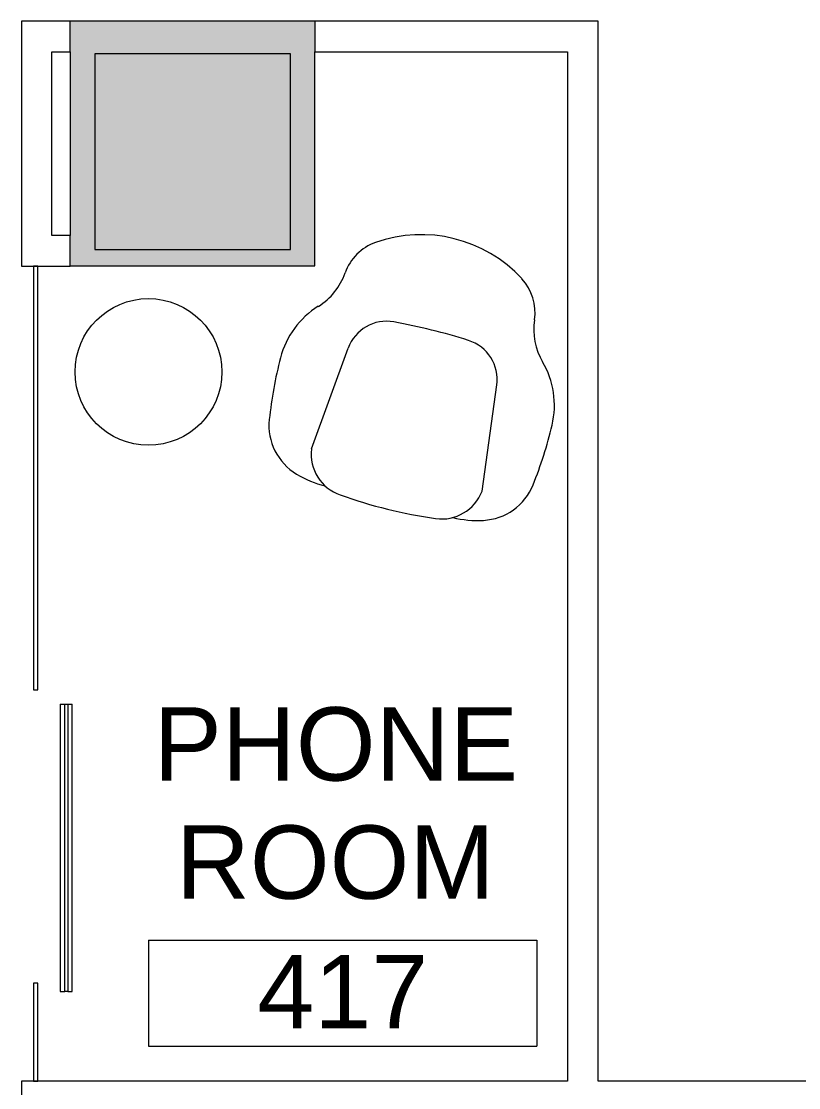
# Model space of a CAD drawing. Header units: inches. Extents: x 1 to 4333, y -575 to 1753.
# Drawn here: x 2923.7 to 3019, y 413.2 to 544.1 of the extents above; entities that cross this region are included whole.
import ezdxf

# ---------------------------------------------------------------- set-up
doc = ezdxf.new("R2010")
doc.units = ezdxf.units.IN
doc.header["$MEASUREMENT"] = 0
for name, color, linetype, lineweight in [('820 1st St NE_04_Clean_dwg', 8, 'Continuous', 9), ('A-AREA-IDEN', 2, 'Continuous', 20), ('A-DOOR', 31, 'Continuous', 13), ('A-DOOR-FRAM', 31, 'Continuous', 9), ('A-DOOR-GLAZ', 31, 'Continuous', 9), ('A-GLAZ-CURT', 52, 'Continuous', 9), ('I-FURN', 30, 'Continuous', 9), ('I-WALL', 2, 'Continuous', 13), ('IRF-WALL-FULL-HT', 250, 'Continuous', 9), ('IRF-WALL-FULL-HT-HATCH', 250, 'Continuous', 9), ('S-COLS', 52, 'Continuous', 13)]:
    doc.layers.add(name, color=color, linetype=linetype, lineweight=lineweight)
doc.styles.add('Arial', font='arial.ttf', dxfattribs={"height": 9})

# ---------------------------------------------------------------- blocks, each defined once
blk = doc.blocks.new('Concrete-Square-Column - 24 x 24-2599265-New Construction - Tel_Data_Elec Plan')
at = {"layer": 'S-COLS', "lineweight": 9}
blk.add_hatch(color=55, dxfattribs=at).paths.add_polyline_path([(12, -12), (12, 12), (-12, 12), (-12, -12)], flags=0)
at = {"layer": 'S-COLS', "color": 10, "lineweight": 20}
for p, q in [((12, 12), (-12, 12)), ((-12, 12), (-12, -12)), ((12, -12), (12, 12)), ((-12, -12), (12, -12))]:
    blk.add_line(p, q, dxfattribs=at)
blk = doc.blocks.new('System Panel - Glazed-2882361-New Construction - Tel_Data_Elec Plan')
at = {"layer": 'A-GLAZ-CURT', "color": 10, "lineweight": 20}
for p, q in [((6, 0.25), (-6, 0.25)), ((-6, 0.25), (-6, -0.25)), ((6, -0.25), (6, 0.25)), ((-6, -0.25), (6, -0.25))]:
    blk.add_line(p, q, dxfattribs=at)
blk = doc.blocks.new('CWDR_Single Sliding DOOR - 3_5_-2882457-New Construction - Tel_Data_Elec Plan')
at = {"layer": 'A-DOOR-FRAM'}
for p, q in [((16.25, -3), (-19, -3)), ((-19, -3), (-19, -3.5625)), ((16.25, -3), (16.25, -3.5625)), ((-19, -3.9375), (-19, -4.5)), ((-19, -4.5), (16.25, -4.5)), ((16.25, -3.9375), (16.25, -4.5))]:
    blk.add_line(p, q, dxfattribs=at)
at = {"layer": 'A-DOOR-GLAZ', "color": 10, "lineweight": 20}
for p, q in [((-19, -3.5625), (16.25, -3.5625)), ((-19, -3.9375), (-19, -3.5625)), ((16.25, -3.5625), (16.25, -3.9375)), ((16.25, -3.9375), (-19, -3.9375))]:
    blk.add_line(p, q, dxfattribs=at)
blk = doc.blocks.new('System Panel - Glazed-2882447-New Construction - Tel_Data_Elec Plan')
at = {"layer": 'A-GLAZ-CURT', "color": 10, "lineweight": 20}
for p, q in [((26, 0.25), (-26, 0.25)), ((-26, 0.25), (-26, -0.25)), ((26, -0.25), (26, 0.25)), ((-26, -0.25), (26, -0.25))]:
    blk.add_line(p, q, dxfattribs=at)
blk = doc.blocks.new('Steelcase Coalesse - Bob - Seating - Lounge Chair - Swivel Base-2450700-New Construction - Tel_Data_Elec Plan')
at = {"layer": 'I-FURN'}
for p, q in [((-10.77, 5.03), (-9.39, 18.11)), ((10.77, 5.03), (9.39, 18.11))]:
    blk.add_line(p, q, dxfattribs=at)
for centre, radius, start, end in [((0, 17.44), 16.84, 56.7089, 123.2911), ((-5.89, 26.41), 6.1, 123.3251, 174.6154), ((5.89, 26.41), 6.1, 5.3846, 56.6749), ((-19.84, 27.72), 7.91, 315.8477, 354.6154), ((19.84, 27.72), 7.91, 185.3846, 224.1523), ((-4.41, 17.58), 5.01, 93.4622, 174), ((0, -55.27), 78, 86.5378, 93.4622), ((4.41, 17.58), 5.01, 6, 86.5378), ((-6.56, 14.83), 10.61, 135.8477, 179.2626), ((6.56, 14.83), 10.61, 0.7374, 44.1523), ((33.08, 14.32), 50.24, 179.2626, 188.0488), ((-33.08, 14.32), 50.24, 351.9512, 0.7374), ((-9.77, 8.26), 6.97, 188.0488, 253.0677), ((9.77, 8.26), 6.97, 286.9323, 351.9512), ((-5.52, 5.66), 5.29, 186.8278, 264.932), ((5.52, 5.66), 5.29, 275.8582, 353.1722), ((-7.97, 14.16), 13.14, 253.0677, 269.5779), ((7.97, 14.16), 13.14, 270.4257, 286.9323), ((0, 59.42), 59.33, 264.2079, 275.8582)]:
    blk.add_arc(centre, radius, start, end, dxfattribs=at)
blk = doc.blocks.new('Table - Circle - Adjustable Size - Table - Circle - Adjustable Size-2452425-New Construction - Tel_Data_Elec Plan')
at = {"layer": 'I-FURN'}
blk.add_circle((0, 0), 9, dxfattribs=at)
blk = doc.blocks.new('820 1st St NE_04_Clean_dwg-2391440-New Construction - Tel_Data_Elec Plan')
at = {"layer": 'IRF-WALL-FULL-HT-HATCH'}
h = blk.add_hatch(color=256, dxfattribs=at)
h.paths.add_polyline_path([(853.81, 514.07), (859.41, 514.07), (859.41, 544.07), (829.41, 544.07), (829.41, 514.07), (848.95, 514.07)], flags=0)
h.paths.add_polyline_path([(854.35, 516.07), (832.41, 516.07), (832.41, 540.07), (856.41, 540.07), (856.41, 516.07), (855.19, 516.07)], flags=0)
at = {"layer": 'IRF-WALL-FULL-HT'}
for p, q in [((859.41, 544.07), (829.41, 544.07)), ((829.41, 540.32), (829.41, 517.77))]:
    blk.add_line(p, q, dxfattribs=at)
at = {"layer": 'IRF-WALL-FULL-HT', "flags": 128}
blk.add_lwpolyline([(829.41, 514.07), (859.41, 514.07), (859.41, 540.32)], dxfattribs=at)
blk = doc.blocks.new('FORM Room Tag - Name _ Number-2260771-New Construction - Tel_Data_Elec Plan')
at = {"layer": 'A-AREA-IDEN'}
for p, q in [((-0.2444, -0.0231), (-0.2444, -0.1589)), ((-0.2444, -0.0231), (0.2515, -0.0231)), ((0.2515, -0.0231), (0.2515, -0.1589)), ((-0.2444, -0.1589), (0.2515, -0.1589))]:
    blk.add_line(p, q, dxfattribs=at)

msp = doc.modelspace()

# ---------------------------------------------------------------- linework, layer by layer
at = {"layer": 'I-WALL', "color": 10, "lineweight": 20}
for p, q in [((2923.66, 544.07), (2923.66, 514.02)), ((2929.66, 544.07), (2923.66, 544.07)), ((2929.66, 540.32), (2929.66, 544.07)), ((2994.4, 544.07), (2959.66, 544.07)), ((2959.66, 544.07), (2959.66, 540.32)), ((2994.4, 414.02), (2994.4, 544.07)), ((2927.41, 517.77), (2927.41, 540.32)), ((2927.41, 540.32), (2929.66, 540.32)), ((2959.66, 540.32), (2990.65, 540.32)), ((2990.65, 540.32), (2990.65, 414.02)), ((2929.66, 517.77), (2927.41, 517.77)), ((2929.66, 514.02), (2929.66, 517.77)), ((2923.66, 514.02), (2929.66, 514.02)), ((2990.65, 414.02), (2923.66, 414.02)), ((2923.66, 414.02), (2923.66, 410.27)), ((3175.16, 414.02), (2994.4, 414.02))]:
    msp.add_line(p, q, dxfattribs=at)

# ---------------------------------------------------------------- block references
at = {"layer": '820 1st St NE_04_Clean_dwg', "color": 250}
msp.add_blockref('820 1st St NE_04_Clean_dwg-2391440-New Construction - Tel_Data_Elec Plan', (2100.25, 0), dxfattribs=at)
at = {"layer": 'A-AREA-IDEN', "xscale": 95.99999999999994, "yscale": 95.99999999999994, "zscale": 95.99999999999994}
msp.add_blockref('FORM Room Tag - Name _ Number-2260771-New Construction - Tel_Data_Elec Plan', (2962.73, 433.54), dxfattribs=at)
at = {"layer": 'A-DOOR', "rotation": 89.99999999999991}
msp.add_blockref('CWDR_Single Sliding DOOR - 3_5_-2882457-New Construction - Tel_Data_Elec Plan', (2925.41, 444.02), dxfattribs=at)
at = {"layer": 'A-GLAZ-CURT', "rotation": 89.99999999999991}
for name, p in [('System Panel - Glazed-2882447-New Construction - Tel_Data_Elec Plan', (2925.41, 488.02)), ('System Panel - Glazed-2882361-New Construction - Tel_Data_Elec Plan', (2925.41, 420.02))]:
    msp.add_blockref(name, p, dxfattribs=at)
at = {"layer": 'I-FURN'}
for name, p, rotation in [('Steelcase Coalesse - Bob - Seating - Lounge Chair - Swivel Base-2450700-New Construction - Tel_Data_Elec Plan', (2968.49, 484.12), 346.0776716351762), ('Table - Circle - Adjustable Size - Table - Circle - Adjustable Size-2452425-New Construction - Tel_Data_Elec Plan', (2939.25, 501.04), 204.0000000000011)]:
    msp.add_blockref(name, p, dxfattribs=dict(at, rotation=rotation))
at = {"layer": 'S-COLS', "lineweight": 9}
msp.add_blockref('Concrete-Square-Column - 24 x 24-2599265-New Construction - Tel_Data_Elec Plan', (2944.66, 528.07), dxfattribs=at)

# ---------------------------------------------------------------- texts
at = {"layer": 'A-AREA-IDEN', "lineweight": 9, "char_height": 9, "attachment_point": 1, "style": 'Arial'}
for s, insert, width in [('PHONE', (2939.86, 459.89), 55.146), ('ROOM', (2942.61, 445.39), 48.48), ('417', (2952.59, 429.49), 25.452)]:
    msp.add_mtext(s, dxfattribs=dict(at, insert=insert, width=width))

doc.saveas('drawing.dxf')
